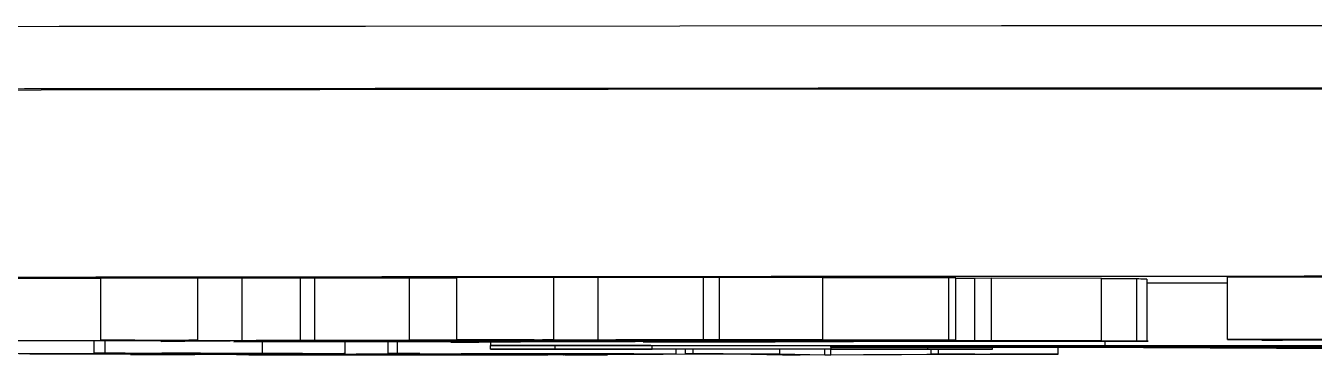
# Model space of a CAD drawing. Header units: millimetres. Extents: x 2687 to 4367, y 1046 to 2234.
# Drawn here: x 3398.19 to 3418.92, y 1311.99 to 1317.29 of the extents above; entities that cross this region are included whole.
import ezdxf

# ---------------------------------------------------------------- set-up
doc = ezdxf.new("R2010")
doc.units = ezdxf.units.MM

msp = doc.modelspace()

# ---------------------------------------------------------------- linework, layer by layer
at = {"color": 7, "linetype": 'Continuous', "lineweight": 25}
for p, q in [((3399.4, 1313.224), (3397.82, 1313.222)), ((3400.961, 1313.232), (3399.4, 1313.231)), ((3399.4, 1312.231), (3399.4, 1313.231)), ((3400.961, 1312.232), (3400.961, 1313.232)), ((3401.676, 1313.227), (3400.961, 1313.23)), ((3402.61, 1313.229), (3401.676, 1313.227)), ((3401.676, 1312.227), (3401.676, 1313.227)), ((3402.842, 1313.231), (3402.61, 1313.229)), ((3402.61, 1312.229), (3402.61, 1313.229)), ((3404.365, 1313.23), (3402.842, 1313.231)), ((3402.842, 1312.231), (3402.842, 1313.231)), ((3405.125, 1313.232), (3404.365, 1313.231)), ((3404.365, 1312.231), (3404.365, 1313.231)), ((3406.689, 1313.24), (3405.125, 1313.239)), ((3405.125, 1312.239), (3405.125, 1313.239)), ((3406.689, 1312.24), (3406.689, 1313.24)), ((3407.403, 1313.235), (3406.689, 1313.238)), ((3409.096, 1313.238), (3407.403, 1313.235)), ((3407.403, 1312.235), (3407.403, 1313.235)), ((3409.35, 1313.24), (3409.096, 1313.238)), ((3409.096, 1312.238), (3409.096, 1313.238)), ((3411.015, 1313.239), (3409.35, 1313.24)), ((3409.35, 1312.24), (3409.35, 1313.24)), ((3411.015, 1312.239), (3411.015, 1313.239)), ((3413.154, 1313.233), (3413.041, 1313.234)), ((3413.041, 1312.234), (3413.041, 1313.234)), ((3413.154, 1312.233), (3413.154, 1313.233)), ((3413.46, 1313.224), (3413.154, 1313.223)), ((3413.729, 1313.227), (3413.46, 1313.224)), ((3413.46, 1312.224), (3413.46, 1313.224)), ((3415.494, 1313.226), (3413.729, 1313.227)), ((3413.729, 1312.227), (3413.729, 1313.227)), ((3415.494, 1312.226), (3415.494, 1313.226)), ((3416.064, 1312.217), (3416.064, 1313.217)), ((3416.229, 1312.215), (3416.229, 1313.215)), ((3420.453, 1313.246), (3417.525, 1313.245)), ((3417.525, 1312.245), (3417.525, 1313.245)), ((3397.82, 1312.222), (3400.915, 1312.226)), ((3398.681, 1312.222), (3397.82, 1312.222)), ((3399.291, 1312.024), (3399.291, 1312.223)), ((3399.4, 1312.231), (3400.961, 1312.232)), ((3399.47, 1312.024), (3399.47, 1312.223)), ((3400.671, 1312.225), (3399.97, 1312.224)), ((3400.371, 1312.213), (3400.371, 1312.225)), ((3400.371, 1312.213), (3400.712, 1312.217)), ((3400.579, 1312.212), (3400.371, 1312.213)), ((3400.961, 1312.232), (3400.815, 1312.23)), ((3400.815, 1312.23), (3401.676, 1312.227)), ((3401.539, 1312.208), (3413.46, 1312.224)), ((3402.397, 1312.207), (3401.539, 1312.208)), ((3401.663, 1312.224), (3401.653, 1312.224)), ((3401.676, 1312.227), (3402.61, 1312.229)), ((3404.411, 1312.23), (3401.899, 1312.227)), ((3401.899, 1312.227), (3402.31, 1312.225)), ((3401.999, 1312.021), (3401.999, 1312.207)), ((3402.31, 1312.225), (3402.31, 1312.227)), ((3402.61, 1312.229), (3402.842, 1312.231)), ((3402.806, 1312.214), (3410.578, 1312.225)), ((3403.669, 1312.214), (3402.806, 1312.214)), ((3402.842, 1312.231), (3404.411, 1312.23)), ((3403.331, 1312.016), (3403.331, 1312.209)), ((3408.364, 1312.216), (3403.689, 1312.209)), ((3404.426, 1312.219), (3403.735, 1312.217)), ((3404.022, 1312.017), (3404.022, 1312.21)), ((3404.172, 1312.017), (3404.172, 1312.21)), ((3404.365, 1312.231), (3406.643, 1312.234)), ((3405.225, 1312.231), (3404.365, 1312.231)), ((3404.411, 1312.23), (3404.411, 1312.231)), ((3412.497, 1312.226), (3404.961, 1312.216)), ((3405.03, 1312.2), (3405.03, 1312.211)), ((3405.238, 1312.2), (3405.03, 1312.2)), ((3405.099, 1312.225), (3405.099, 1312.231)), ((3405.125, 1312.239), (3406.689, 1312.24)), ((3405.666, 1312.212), (3405.666, 1312.149)), ((3405.666, 1312.146), (3405.666, 1312.149)), ((3405.666, 1312.149), (3415.555, 1312.149)), ((3406.706, 1312.146), (3405.666, 1312.146)), ((3405.666, 1312.087), (3405.666, 1312.146)), ((3406.083, 1312.221), (3406.083, 1312.236)), ((3406.309, 1312.221), (3406.083, 1312.221)), ((3406.345, 1312.212), (3406.345, 1312.213)), ((3406.345, 1312.212), (3407.997, 1312.211)), ((3406.689, 1312.24), (3406.507, 1312.238)), ((3406.507, 1312.238), (3407.403, 1312.235)), ((3406.611, 1312.23), (3406.515, 1312.233)), ((3406.706, 1312.087), (3406.706, 1312.146)), ((3407.403, 1312.235), (3409.096, 1312.238)), ((3407.997, 1312.211), (3407.488, 1312.21)), ((3411.015, 1312.239), (3407.683, 1312.235)), ((3407.997, 1312.211), (3407.997, 1312.215)), ((3408.125, 1312.206), (3408.125, 1312.216)), ((3408.274, 1312.206), (3408.125, 1312.206)), ((3408.267, 1312.09), (3408.267, 1312.143)), ((3410.306, 1312.209), (3408.364, 1312.216)), ((3409.096, 1312.238), (3409.35, 1312.24)), ((3415.494, 1312.226), (3409.183, 1312.217)), ((3409.183, 1312.217), (3411.164, 1312.21)), ((3409.35, 1312.24), (3411.015, 1312.239)), ((3410.074, 1312.227), (3409.425, 1312.225)), ((3410.578, 1312.225), (3410.832, 1312.227)), ((3410.832, 1312.227), (3412.497, 1312.226)), ((3411.033, 1312.217), (3411.033, 1312.219)), ((3411.122, 1312.217), (3411.033, 1312.217)), ((3411.143, 1312.119), (3411.143, 1312.143)), ((3411.164, 1312.21), (3411.164, 1312.22)), ((3411.509, 1312.208), (3411.509, 1312.22)), ((3412.704, 1312.146), (3414.604, 1312.146)), ((3413.041, 1312.234), (3413.154, 1312.233)), ((3413.46, 1312.224), (3413.729, 1312.227)), ((3413.729, 1312.227), (3415.494, 1312.226)), ((3415.555, 1312.149), (3415.555, 1312.215)), ((3417.525, 1312.245), (3420.997, 1312.246)), ((3418.164, 1312.244), (3417.525, 1312.245)), ((3418.075, 1312.234), (3418.075, 1312.244)), ((3418.753, 1312.244), (3418.164, 1312.244)), ((3418.455, 1312.235), (3418.455, 1312.244)), ((3421.067, 1312.245), (3418.753, 1312.244)), ((3395.421, 1312.009), (3399.695, 1312.022)), ((3399.406, 1312.012), (3398.079, 1312.014)), ((3400.381, 1312.021), (3398.258, 1312.015)), ((3398.258, 1312.015), (3399.329, 1312.013)), ((3399.547, 1312.023), (3399.291, 1312.024)), ((3399.291, 1312.024), (3399.47, 1312.024)), ((3399.329, 1312.013), (3399.329, 1312.018)), ((3399.47, 1312.024), (3401.999, 1312.021)), ((3399.878, 1312.001), (3399.878, 1312.02)), ((3404.546, 1311.995), (3399.878, 1312.001)), ((3399.878, 1312.001), (3400.027, 1312.001)), ((3400.027, 1312.001), (3400.027, 1312.02)), ((3400.027, 1312.001), (3400.302, 1312.001)), ((3400.913, 1312.001), (3404.465, 1312.015)), ((3401.604, 1312.02), (3401.005, 1312.021)), ((3403.508, 1312.008), (3401.645, 1312.001)), ((3401.857, 1311.999), (3401.857, 1312.001)), ((3401.857, 1311.999), (3403.047, 1311.998)), ((3402.153, 1312.014), (3402.597, 1312.016)), ((3403.047, 1311.998), (3403.047, 1312.006)), ((3404.833, 1312.006), (3403.508, 1312.008)), ((3405.197, 1312.015), (3403.658, 1312.008)), ((3403.658, 1312.008), (3404.983, 1312.007)), ((3404.251, 1312.017), (3404.022, 1312.017)), ((3404.022, 1312.017), (3404.172, 1312.017)), ((3404.172, 1312.017), (3408.657, 1312.012)), ((3404.465, 1312.015), (3404.529, 1312.016)), ((3406.016, 1311.999), (3404.546, 1311.995)), ((3404.983, 1312.007), (3404.983, 1312.014)), ((3405.307, 1312.002), (3405.033, 1312.003)), ((3405.033, 1312.003), (3405.133, 1312.003)), ((3406.773, 1312.008), (3405.307, 1312.002)), ((3405.499, 1311.994), (3405.499, 1311.997)), ((3405.499, 1311.994), (3405.617, 1311.995)), ((3407.426, 1311.993), (3405.499, 1311.994)), ((3405.617, 1311.995), (3405.617, 1311.998)), ((3405.617, 1311.995), (3406.002, 1311.995)), ((3405.666, 1312.085), (3405.666, 1312.087)), ((3405.666, 1312.087), (3406.706, 1312.087)), ((3413.744, 1312.085), (3405.666, 1312.085)), ((3407.087, 1312.013), (3405.806, 1312.015)), ((3405.836, 1311.999), (3405.836, 1312.004)), ((3405.836, 1311.999), (3406.016, 1311.999)), ((3406.002, 1311.995), (3406.002, 1311.999)), ((3406.016, 1311.999), (3406.016, 1312.005)), ((3406.349, 1312.008), (3406.349, 1312.014)), ((3406.349, 1312.008), (3406.499, 1312.008)), ((3406.499, 1312.008), (3406.499, 1312.014)), ((3406.499, 1312.008), (3406.773, 1312.008)), ((3406.592, 1311.995), (3409.373, 1312.01)), ((3406.592, 1311.995), (3406.592, 1312.007)), ((3406.773, 1312.008), (3406.773, 1312.014)), ((3409.506, 1312.009), (3406.881, 1311.995)), ((3407.158, 1311.994), (3407.158, 1311.996)), ((3407.158, 1311.994), (3407.543, 1311.993)), ((3407.543, 1311.993), (3407.426, 1311.993)), ((3407.543, 1311.993), (3407.543, 1311.998)), ((3408.314, 1312.008), (3408.034, 1312.008)), ((3408.657, 1312.012), (3408.314, 1312.008)), ((3408.657, 1312.012), (3408.657, 1312.085)), ((3408.807, 1312.011), (3408.807, 1312.085)), ((3408.807, 1312.011), (3408.924, 1312.012)), ((3409.096, 1312.011), (3408.807, 1312.011)), ((3408.924, 1312.085), (3408.924, 1312.012)), ((3408.924, 1312.012), (3410.321, 1312.011)), ((3409.373, 1312.01), (3409.418, 1312.01)), ((3409.603, 1312.009), (3409.506, 1312.009)), ((3410.363, 1311.99), (3409.603, 1312.009)), ((3410.321, 1312.011), (3410.321, 1312.085)), ((3410.321, 1312.011), (3411.045, 1311.994)), ((3410.652, 1311.99), (3410.363, 1311.99)), ((3413.708, 1312.006), (3410.652, 1311.99)), ((3411.045, 1311.994), (3411.045, 1312.085)), ((3411.045, 1311.994), (3411.142, 1311.994)), ((3411.142, 1311.994), (3411.142, 1312.085)), ((3411.142, 1311.994), (3413.419, 1312.006)), ((3414.951, 1312.119), (3411.143, 1312.119)), ((3415.105, 1312.116), (3411.143, 1312.116)), ((3411.143, 1312.116), (3411.143, 1312.09)), ((3412.704, 1312.087), (3412.704, 1312.116)), ((3412.704, 1312.087), (3413.744, 1312.087)), ((3412.756, 1312.008), (3412.756, 1312.085)), ((3412.756, 1312.008), (3412.874, 1312.009)), ((3413.141, 1312.008), (3412.756, 1312.008)), ((3412.874, 1312.009), (3412.874, 1312.085)), ((3412.874, 1312.009), (3414.8, 1312.007)), ((3413.419, 1312.006), (3413.463, 1312.007)), ((3413.744, 1312.087), (3413.744, 1312.116)), ((3413.744, 1312.087), (3413.744, 1312.085)), ((3414.682, 1312.006), (3414.297, 1312.007)), ((3414.8, 1312.007), (3414.682, 1312.006)), ((3414.8, 1312.007), (3414.8, 1312.116)), ((3420.672, 1312.085), (3415.105, 1312.116)), ((3417.687, 1312.117), (3422.753, 1312.09))]:
    msp.add_line(p, q, dxfattribs=at)
at = {"color": 7, "linetype": 'Continuous', "lineweight": 25, "flags": 128}
for points in [[(3419.146, 1317.29), (3413.887, 1317.287), (3408.716, 1317.284), (3403.657, 1317.28), (3398.733, 1317.276), (3393.967, 1317.27), (3389.379, 1317.264), (3384.99, 1317.258), (3380.821, 1317.25), (3376.89, 1317.242), (3373.215, 1317.234), (3369.812, 1317.225), (3366.698, 1317.216), (3363.885, 1317.206), (3361.388, 1317.196), (3359.216, 1317.185), (3357.381, 1317.174), (3355.889, 1317.163), (3354.749, 1317.152)], [(3461.692, 1316.262), (3456.988, 1316.266), (3452.167, 1316.269), (3447.253, 1316.272), (3442.269, 1316.273), (3437.242, 1316.274), (3432.196, 1316.274), (3427.157, 1316.274), (3422.149, 1316.272), (3417.197, 1316.27), (3412.326, 1316.268), (3407.56, 1316.264), (3402.924, 1316.26), (3398.439, 1316.255), (3394.129, 1316.249)]]:
    msp.add_lwpolyline(points, dxfattribs=at)
at = {"color": 7, "linetype": 'Continuous', "lineweight": 25}
for points, knots in [([(3419.325, 1316.288), (3416.829, 1316.287), (3411.791, 1316.284), (3404.414, 1316.279), (3397.172, 1316.272), (3390.193, 1316.263), (3383.59, 1316.253), (3377.497, 1316.241), (3372.004, 1316.228), (3367.192, 1316.214), (3363.13, 1316.199), (3359.86, 1316.184), (3357.322, 1316.168), (3356.259, 1316.157), (3355.733, 1316.152)], [0, 0, 0, 0, 0.079959, 0.161371, 0.244142, 0.328893, 0.414217, 0.5, 0.585778, 0.671102, 0.755858, 0.838624, 0.920039, 1, 1, 1, 1]), ([(3365.013, 1313.124), (3365.061, 1313.128), (3365.167, 1313.136), (3366.037, 1313.148), (3367.518, 1313.162), (3369.693, 1313.176), (3372.524, 1313.189), (3376.038, 1313.202), (3380.192, 1313.214), (3384.935, 1313.225), (3390.196, 1313.235), (3395.888, 1313.244), (3401.911, 1313.252), (3408.134, 1313.258), (3414.5, 1313.262), (3420.852, 1313.266), (3427.191, 1313.268), (3433.458, 1313.268), (3439.726, 1313.268), (3446.064, 1313.266), (3452.417, 1313.262), (3458.782, 1313.258), (3465.006, 1313.252), (3471.028, 1313.244), (3476.72, 1313.235), (3481.982, 1313.225), (3486.725, 1313.214), (3490.879, 1313.202), (3494.393, 1313.189), (3497.224, 1313.176), (3499.399, 1313.162), (3500.88, 1313.148), (3501.751, 1313.136), (3501.858, 1313.128), (3501.906, 1313.124)], [0, 0, 0, 0, 0.023828, 0.053273, 0.084485, 0.115699, 0.147957, 0.180726, 0.213842, 0.247136, 0.28043, 0.313546, 0.346314, 0.378573, 0.409785, 0.440999, 0.470442, 0.499888, 0.529332, 0.558778, 0.58999, 0.621203, 0.653462, 0.68623, 0.719347, 0.752641, 0.785934, 0.819051, 0.851819, 0.884078, 0.915289, 0.946503, 0.975948, 1, 1, 1, 1]), ([(3413.041, 1313.234), (3412.372, 1313.233), (3411.694, 1313.233), (3411.023, 1313.233), (3411.015, 1313.233)], [0, 0, 0, 0, 0.986687, 1, 1, 1, 1]), ([(3416.064, 1313.217), (3415.953, 1313.217), (3415.794, 1313.217), (3415.563, 1313.217), (3415.494, 1313.217)], [0, 0, 0, 0, 0.700719, 1, 1, 1, 1]), ([(3416.227, 1313.215), (3416.215, 1313.216), (3416.188, 1313.216), (3416.108, 1313.216), (3416.064, 1313.217)], [0, 0, 0, 0, 0.457866, 1, 1, 1, 1]), ([(3417.525, 1313.148), (3417.418, 1313.149), (3416.997, 1313.149), (3416.557, 1313.149), (3416.229, 1313.149)], [0, 0, 0, 0, 0.254888, 1, 1, 1, 1]), ([(3399.97, 1312.224), (3399.831, 1312.224), (3399.554, 1312.223), (3399.114, 1312.223), (3398.839, 1312.222), (3398.681, 1312.222)], [0, 0, 0, 0, 0.297582, 0.595326, 1, 1, 1, 1]), ([(3400.915, 1312.226), (3400.734, 1312.227), (3400.398, 1312.228), (3399.891, 1312.23), (3399.563, 1312.231), (3399.4, 1312.231)], [0, 0, 0, 0, 0.369183, 0.684555, 1, 1, 1, 1]), ([(3401.552, 1312.22), (3401.458, 1312.218), (3401.267, 1312.216), (3400.81, 1312.214), (3400.579, 1312.212)], [0, 0, 0, 0, 0.493905, 1, 1, 1, 1]), ([(3400.797, 1312.221), (3400.799, 1312.221), (3400.833, 1312.222), (3400.75, 1312.224), (3400.671, 1312.225)], [0, 0, 0, 0, 0.05128, 1, 1, 1, 1]), ([(3403.735, 1312.217), (3403.57, 1312.217), (3403.238, 1312.219), (3402.539, 1312.221), (3402.012, 1312.223), (3401.663, 1312.224)], [0, 0, 0, 0, 0.25307, 0.506097, 1, 1, 1, 1]), ([(3402.31, 1312.225), (3402.619, 1312.226), (3403.248, 1312.226), (3404.043, 1312.226), (3404.602, 1312.226), (3404.914, 1312.226), (3405.039, 1312.225), (3405.099, 1312.225)], [0, 0, 0, 0, 0.325958, 0.662347, 0.799326, 0.902609, 1, 1, 1, 1]), ([(3403.689, 1312.209), (3403.551, 1312.209), (3403.274, 1312.209), (3402.831, 1312.208), (3402.556, 1312.208), (3402.397, 1312.207)], [0, 0, 0, 0, 0.297206, 0.594593, 1, 1, 1, 1]), ([(3404.524, 1312.223), (3404.3, 1312.224), (3403.871, 1312.224), (3403.164, 1312.225), (3402.696, 1312.225), (3402.459, 1312.225)], [0, 0, 0, 0, 0.3506116, 0.6721745, 1, 1, 1, 1]), ([(3402.459, 1312.225), (3402.64, 1312.224), (3403.002, 1312.223), (3403.653, 1312.221), (3404.134, 1312.219), (3404.426, 1312.219)], [0, 0, 0, 0, 0.2824309, 0.5648657, 1, 1, 1, 1]), ([(3404.961, 1312.216), (3404.822, 1312.216), (3404.545, 1312.215), (3404.103, 1312.215), (3403.828, 1312.214), (3403.669, 1312.214)], [0, 0, 0, 0, 0.297214, 0.594601, 1, 1, 1, 1]), ([(3405.212, 1312.223), (3405.193, 1312.223), (3405.153, 1312.223), (3405.058, 1312.223), (3404.91, 1312.223), (3404.722, 1312.223), (3404.591, 1312.223), (3404.524, 1312.223)], [0, 0, 0, 0, 0.082107, 0.164925, 0.356677, 0.675002, 1, 1, 1, 1]), ([(3405.03, 1312.2), (3405.275, 1312.201), (3405.746, 1312.204), (3406.203, 1312.208), (3406.297, 1312.211), (3406.345, 1312.212)], [0, 0, 0, 0, 0.35008, 0.672322, 1, 1, 1, 1]), ([(3405.099, 1312.225), (3405.167, 1312.225), (3405.275, 1312.224), (3405.282, 1312.224), (3405.26, 1312.223), (3405.256, 1312.223), (3405.224, 1312.223), (3405.212, 1312.223)], [0, 0, 0, 0, 0.414992, 0.667292, 0.851809, 0.943552, 1, 1, 1, 1]), ([(3406.643, 1312.234), (3406.461, 1312.235), (3406.123, 1312.236), (3405.611, 1312.238), (3405.287, 1312.239), (3405.125, 1312.239)], [0, 0, 0, 0, 0.369297, 0.684635, 1, 1, 1, 1]), ([(3406.515, 1312.233), (3406.376, 1312.233), (3406.099, 1312.232), (3405.657, 1312.232), (3405.383, 1312.231), (3405.225, 1312.231)], [0, 0, 0, 0, 0.297538, 0.595282, 1, 1, 1, 1]), ([(3407.488, 1312.21), (3407.266, 1312.209), (3406.851, 1312.206), (3406.117, 1312.203), (3405.532, 1312.201), (3405.238, 1312.2)], [0, 0, 0, 0, 0.365437, 0.681548, 1, 1, 1, 1]), ([(3406.083, 1312.221), (3406.24, 1312.222), (3406.539, 1312.225), (3406.596, 1312.228), (3406.624, 1312.229)], [0, 0, 0, 0, 0.523773, 1, 1, 1, 1]), ([(3407.465, 1312.232), (3407.424, 1312.23), (3407.352, 1312.228), (3406.943, 1312.224), (3406.522, 1312.222), (3406.309, 1312.221)], [0, 0, 0, 0, 0.386257, 0.690164, 1, 1, 1, 1]), ([(3408.267, 1312.143), (3408.257, 1312.144), (3408.242, 1312.144), (3408.044, 1312.145), (3407.782, 1312.146), (3407.329, 1312.146), (3406.961, 1312.146), (3406.706, 1312.146)], [0, 0, 0, 0, 0.250411, 0.398556, 0.54744, 0.686236, 1, 1, 1, 1]), ([(3409.425, 1312.225), (3409.254, 1312.225), (3408.913, 1312.227), (3408.266, 1312.229), (3407.776, 1312.23), (3407.465, 1312.232)], [0, 0, 0, 0, 0.2667737, 0.5335507, 1, 1, 1, 1]), ([(3407.683, 1312.235), (3408.308, 1312.234), (3409.56, 1312.233), (3411.429, 1312.233), (3412.562, 1312.233), (3413.041, 1312.234)], [0, 0, 0, 0, 0.365081, 0.731832, 1, 1, 1, 1]), ([(3412.574, 1312.23), (3411.908, 1312.231), (3410.764, 1312.231), (3409.198, 1312.232), (3408.355, 1312.233), (3407.927, 1312.234)], [0, 0, 0, 0, 0.407022, 0.699492, 1, 1, 1, 1]), ([(3407.927, 1312.234), (3408.106, 1312.233), (3408.465, 1312.232), (3409.17, 1312.229), (3409.717, 1312.228), (3410.074, 1312.227)], [0, 0, 0, 0, 0.257454, 0.514908, 1, 1, 1, 1]), ([(3408.125, 1312.206), (3408.429, 1312.206), (3408.976, 1312.207), (3409.602, 1312.208), (3409.971, 1312.208), (3410.145, 1312.208), (3410.26, 1312.208), (3410.336, 1312.209), (3410.367, 1312.209), (3410.373, 1312.209), (3410.341, 1312.209), (3410.313, 1312.209), (3410.306, 1312.209)], [0, 0, 0, 0, 0.35041, 0.630866, 0.725925, 0.790521, 0.841305, 0.86957, 0.898179, 0.941209, 0.984756, 1, 1, 1, 1]), ([(3410.848, 1312.205), (3410.641, 1312.206), (3410.221, 1312.206), (3409.314, 1312.206), (3408.677, 1312.206), (3408.274, 1312.206)], [0, 0, 0, 0, 0.263652, 0.534652, 1, 1, 1, 1]), ([(3411.164, 1312.21), (3411.278, 1312.21), (3411.459, 1312.209), (3411.538, 1312.208), (3411.37, 1312.207), (3411.068, 1312.206), (3410.848, 1312.205)], [0, 0, 0, 0, 0.268227, 0.423788, 0.580622, 1, 1, 1, 1]), ([(3411.033, 1312.217), (3411.694, 1312.218), (3412.692, 1312.218), (3414.024, 1312.218), (3414.921, 1312.218), (3415.593, 1312.217), (3415.926, 1312.217), (3416.045, 1312.217), (3416.064, 1312.217)], [0, 0, 0, 0, 0.381103, 0.574669, 0.765651, 0.888057, 0.981539, 1, 1, 1, 1]), ([(3415.589, 1312.215), (3414.956, 1312.215), (3413.919, 1312.216), (3412.41, 1312.217), (3411.553, 1312.217), (3411.122, 1312.217)], [0, 0, 0, 0, 0.437716, 0.717507, 1, 1, 1, 1]), ([(3411.143, 1312.143), (3411.153, 1312.144), (3411.171, 1312.144), (3411.365, 1312.145), (3411.69, 1312.146), (3412.151, 1312.146), (3412.517, 1312.146), (3412.704, 1312.146)], [0, 0, 0, 0, 0.212555, 0.375218, 0.538546, 0.763737, 1, 1, 1, 1]), ([(3413.154, 1312.233), (3412.996, 1312.233), (3412.73, 1312.232), (3412.559, 1312.231), (3412.569, 1312.231), (3412.574, 1312.23)], [0, 0, 0, 0, 0.4310373, 0.7260596, 1, 1, 1, 1]), ([(3414.604, 1312.146), (3415.274, 1312.146), (3416.619, 1312.146), (3418.427, 1312.145), (3419.747, 1312.142), (3420.671, 1312.139), (3420.978, 1312.135), (3421.001, 1312.133), (3421.006, 1312.133)], [0, 0, 0, 0, 0.196061, 0.394111, 0.547436, 0.700125, 0.928087, 1, 1, 1, 1]), ([(3421.006, 1312.133), (3420.976, 1312.131), (3420.915, 1312.128), (3420.232, 1312.124), (3418.884, 1312.121), (3417.2, 1312.119), (3415.852, 1312.119), (3415.074, 1312.119), (3414.951, 1312.119)], [0, 0, 0, 0, 0.200351, 0.402646, 0.59747, 0.766762, 0.96323, 1, 1, 1, 1]), ([(3415.555, 1312.149), (3416.223, 1312.149), (3417.458, 1312.149), (3419.225, 1312.148), (3420.888, 1312.146), (3422.408, 1312.144), (3423.553, 1312.14), (3423.861, 1312.136), (3423.879, 1312.134), (3423.883, 1312.134)], [0, 0, 0, 0, 0.160365, 0.296332, 0.431737, 0.589347, 0.747826, 0.949128, 1, 1, 1, 1]), ([(3416.164, 1312.215), (3416.131, 1312.215), (3416.04, 1312.214), (3415.895, 1312.215), (3415.738, 1312.215), (3415.639, 1312.215), (3415.589, 1312.215)], [0, 0, 0, 0, 0.17027, 0.46426, 0.731509, 1, 1, 1, 1]), ([(3416.064, 1312.217), (3416.115, 1312.216), (3416.221, 1312.216), (3416.259, 1312.215), (3416.23, 1312.215), (3416.187, 1312.215), (3416.164, 1312.215)], [0, 0, 0, 0, 0.391814, 0.807915, 0.901195, 1, 1, 1, 1]), ([(3423.883, 1312.134), (3423.857, 1312.132), (3423.796, 1312.129), (3423.012, 1312.124), (3421.301, 1312.12), (3419.452, 1312.118), (3418.173, 1312.117), (3417.687, 1312.117)], [0, 0, 0, 0, 0.183074, 0.416875, 0.642834, 0.864166, 1, 1, 1, 1]), ([(3418.075, 1312.234), (3418.079, 1312.234), (3418.091, 1312.234), (3418.26, 1312.234), (3418.394, 1312.235), (3418.455, 1312.235)], [0, 0, 0, 0, 0.206018, 0.636041, 1, 1, 1, 1]), ([(3418.771, 1312.233), (3418.69, 1312.233), (3418.54, 1312.233), (3418.33, 1312.233), (3418.189, 1312.233), (3418.097, 1312.233), (3418.08, 1312.234), (3418.075, 1312.234)], [0, 0, 0, 0, 0.281585, 0.522569, 0.762523, 0.925805, 1, 1, 1, 1]), ([(3418.455, 1312.235), (3418.582, 1312.235), (3418.924, 1312.236), (3419.069, 1312.238), (3419.108, 1312.239), (3419.122, 1312.24)], [0, 0, 0, 0, 0.268239, 0.722981, 1, 1, 1, 1]), ([(3419.678, 1312.234), (3419.651, 1312.234), (3419.598, 1312.234), (3419.333, 1312.233), (3419.063, 1312.233), (3418.824, 1312.233), (3418.771, 1312.233)], [0, 0, 0, 0, 0.194719, 0.390632, 0.863045, 1, 1, 1, 1]), ([(3399.329, 1312.013), (3399.589, 1312.013), (3400.03, 1312.012), (3400.697, 1312.012), (3401.245, 1312.012), (3401.74, 1312.013), (3402.006, 1312.014), (3402.153, 1312.014)], [0, 0, 0, 0, 0.2693348, 0.4566469, 0.5997024, 0.7783509, 1, 1, 1, 1]), ([(3402.914, 1312.013), (3402.698, 1312.013), (3402.337, 1312.012), (3401.598, 1312.011), (3400.874, 1312.011), (3400.106, 1312.011), (3399.642, 1312.012), (3399.406, 1312.012)], [0, 0, 0, 0, 0.253557, 0.424716, 0.595645, 0.794239, 1, 1, 1, 1]), ([(3399.695, 1312.022), (3399.726, 1312.022), (3399.776, 1312.022), (3399.799, 1312.023), (3399.777, 1312.023), (3399.694, 1312.023), (3399.603, 1312.023), (3399.547, 1312.023)], [0, 0, 0, 0, 0.242147, 0.388856, 0.536837, 0.710317, 1, 1, 1, 1]), ([(3400.302, 1312.001), (3400.379, 1312.001), (3400.489, 1312.001), (3400.649, 1312.001), (3400.759, 1312.001), (3400.849, 1312.001), (3400.892, 1312.001), (3400.913, 1312.001)], [0, 0, 0, 0, 0.350066, 0.499422, 0.650662, 0.830252, 1, 1, 1, 1]), ([(3401.005, 1312.021), (3400.935, 1312.021), (3400.828, 1312.021), (3400.658, 1312.021), (3400.535, 1312.021), (3400.444, 1312.021), (3400.401, 1312.021), (3400.381, 1312.021)], [0, 0, 0, 0, 0.336259, 0.518412, 0.701425, 0.865829, 1, 1, 1, 1]), ([(3401.645, 1312.001), (3401.622, 1312), (3401.582, 1312), (3401.585, 1312), (3401.627, 1312), (3401.718, 1311.999), (3401.805, 1311.999), (3401.857, 1311.999)], [0, 0, 0, 0, 0.233621, 0.399553, 0.564983, 0.740199, 1, 1, 1, 1]), ([(3402.633, 1312.017), (3402.639, 1312.017), (3402.668, 1312.017), (3402.531, 1312.018), (3402.172, 1312.019), (3401.807, 1312.02), (3401.604, 1312.02)], [0, 0, 0, 0, 0.067979, 0.316164, 0.620975, 1, 1, 1, 1]), ([(3401.999, 1312.021), (3402.32, 1312.02), (3402.845, 1312.019), (3403.274, 1312.017), (3403.375, 1312.016), (3403.219, 1312.014), (3403, 1312.013), (3402.914, 1312.013)], [0, 0, 0, 0, 0.303232, 0.495993, 0.689194, 0.877678, 1, 1, 1, 1]), ([(3403.047, 1311.998), (3403.331, 1311.998), (3403.815, 1311.997), (3404.615, 1311.997), (3405.275, 1311.998), (3405.656, 1311.999), (3405.836, 1311.999)], [0, 0, 0, 0, 0.2964627, 0.506276, 0.7663159, 1, 1, 1, 1]), ([(3404.532, 1312.016), (3404.533, 1312.016), (3404.535, 1312.016), (3404.504, 1312.016), (3404.41, 1312.016), (3404.312, 1312.017), (3404.251, 1312.017)], [0, 0, 0, 0, 0.034336, 0.266425, 0.542953, 1, 1, 1, 1]), ([(3405.133, 1312.003), (3405.234, 1312.004), (3405.374, 1312.004), (3405.355, 1312.005), (3405.235, 1312.006), (3405.041, 1312.006), (3404.894, 1312.006), (3404.833, 1312.006)], [0, 0, 0, 0, 0.4002553, 0.5540467, 0.7092134, 0.880119, 1, 1, 1, 1]), ([(3404.983, 1312.007), (3405.116, 1312.007), (3405.324, 1312.007), (3405.639, 1312.007), (3405.897, 1312.007), (3406.153, 1312.007), (3406.278, 1312.008), (3406.349, 1312.008)], [0, 0, 0, 0, 0.265228, 0.413113, 0.562281, 0.751044, 1, 1, 1, 1]), ([(3405.806, 1312.015), (3405.742, 1312.015), (3405.636, 1312.015), (3405.481, 1312.015), (3405.365, 1312.015), (3405.267, 1312.015), (3405.223, 1312.015), (3405.197, 1312.015)], [0, 0, 0, 0, 0.2946797, 0.4891513, 0.6427246, 0.79668, 1, 1, 1, 1]), ([(3406.002, 1311.995), (3406.092, 1311.995), (3406.217, 1311.995), (3406.384, 1311.995), (3406.489, 1311.995), (3406.554, 1311.995), (3406.584, 1311.995), (3406.592, 1311.995)], [0, 0, 0, 0, 0.388994, 0.538184, 0.687796, 0.914813, 1, 1, 1, 1]), ([(3406.706, 1312.087), (3407.004, 1312.087), (3407.421, 1312.087), (3407.893, 1312.088), (3408.136, 1312.089), (3408.255, 1312.089), (3408.263, 1312.09), (3408.267, 1312.09)], [0, 0, 0, 0, 0.364031, 0.510061, 0.655864, 0.843841, 1, 1, 1, 1]), ([(3406.881, 1311.995), (3406.857, 1311.995), (3406.828, 1311.995), (3406.847, 1311.994), (3406.85, 1311.994)], [0, 0, 0, 0, 0.839131, 1, 1, 1, 1]), ([(3406.865, 1311.994), (3406.882, 1311.994), (3406.926, 1311.994), (3407.032, 1311.994), (3407.12, 1311.994), (3407.158, 1311.994)], [0, 0, 0, 0, 0.270574, 0.689224, 1, 1, 1, 1]), ([(3408.034, 1312.008), (3408.027, 1312.009), (3408.013, 1312.01), (3407.79, 1312.012), (3407.414, 1312.013), (3407.169, 1312.013), (3407.087, 1312.013)], [0, 0, 0, 0, 0.333446, 0.670522, 0.890051, 1, 1, 1, 1]), ([(3409.413, 1312.01), (3409.413, 1312.01), (3409.411, 1312.011), (3409.371, 1312.011), (3409.268, 1312.011), (3409.167, 1312.011), (3409.096, 1312.011)], [0, 0, 0, 0, 0.094648, 0.307424, 0.510271, 1, 1, 1, 1]), ([(3411.143, 1312.09), (3411.154, 1312.09), (3411.173, 1312.089), (3411.379, 1312.088), (3411.726, 1312.088), (3412.191, 1312.087), (3412.548, 1312.087), (3412.704, 1312.087)], [0, 0, 0, 0, 0.21541, 0.378382, 0.541893, 0.800389, 1, 1, 1, 1]), ([(3413.459, 1312.007), (3413.458, 1312.007), (3413.456, 1312.007), (3413.416, 1312.007), (3413.314, 1312.007), (3413.213, 1312.008), (3413.141, 1312.008)], [0, 0, 0, 0, 0.094648, 0.307424, 0.510271, 1, 1, 1, 1]), ([(3414.297, 1312.007), (3414.231, 1312.007), (3414.12, 1312.007), (3413.966, 1312.007), (3413.855, 1312.007), (3413.765, 1312.006), (3413.729, 1312.006), (3413.708, 1312.006)], [0, 0, 0, 0, 0.292493, 0.488495, 0.642099, 0.795375, 1, 1, 1, 1])]:
    msp.add_open_spline(points, degree=3, knots=knots, dxfattribs=at)

doc.saveas('drawing.dxf')
